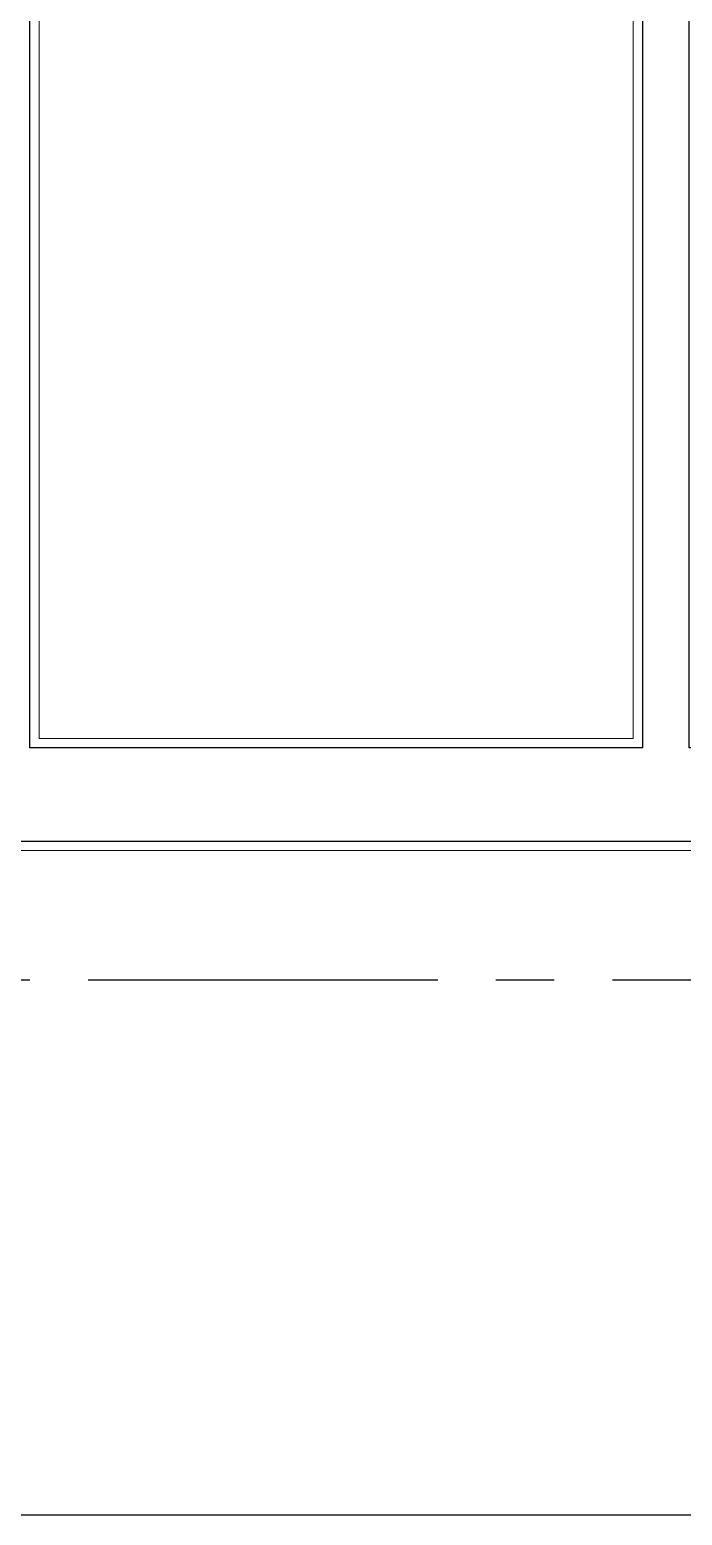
# Model space of a CAD drawing. Header units: inches. Extents: x -12478 to 399182, y -16583 to 525552.
# Drawn here: x 94903 to 96303, y 3 to 3191 of the extents above; entities that cross this region are included whole.
import ezdxf

# ---------------------------------------------------------------- set-up
doc = ezdxf.new("R2010")
doc.units = ezdxf.units.IN
doc.header["$LTSCALE"] = 1000
doc.header["$MEASUREMENT"] = 0
doc.linetypes.add('XREF-V2-GF_COLS$0$XREF-V-COLS-GF$0$CENTER2', pattern=[1.125, 0.75, -0.125, 0.125, -0.125])
doc.layers.add('8', color=8, linetype='Continuous')
doc.layers.add('A-WALL', color=7, linetype='Continuous')
doc.layers.add('A-WALL-TILE', color=8, linetype='Continuous', lineweight=9)

msp = doc.modelspace()

# ---------------------------------------------------------------- linework, layer by layer
at = {"layer": '8', "color": 1}
msp.add_lwpolyline([(91005.6, 14341.8), (109636.3, 14341.8), (109636.3, 2.7), (91005.6, 2.7)], close=True, dxfattribs=at)
at = {"layer": 'A-WALL'}
msp.add_line((96197.8, 1649.5, 0), (94902.7, 1649.5, 0), dxfattribs=at)
at = {"layer": 'A-WALL', "elevation": 0}
for points in [[(98277.7, 5049.5), (98177.7, 5049.5), (98177.7, 4849.9), (96217.8, 4849.9), (96217.8, 1649.5), (94902.7, 1649.5), (94902.7, 3239.5), (93752.7, 3239.5), (93752.7, 6149.5)], [(92762.2, 1151.2), (93060.5, 1449.5), (98377.7, 1449.5), (98377.7, 1649.5), (98277.7, 1649.5), (98277.7, 3649.9), (98177.7, 3649.9), (98177.7, 1649.5), (96317.7, 1649.5), (96317.7, 4749.9), (98177.6, 4749.9), (98177.6, 4549.9), (98277.6, 4549.9), (98277.6, 4549.9), (98277.7, 5049.5), (98277.7, 5049.5)]]:
    msp.add_lwpolyline(points, dxfattribs=at)
at = {"layer": 'A-WALL-TILE', "lineweight": 0, "elevation": 0}
for points in [[(98157.7, 5049.5), (98157.7, 4869.9), (96197.8, 4869.9), (96197.8, 1669.5), (94922.7, 1669.5), (94922.7, 3259.5), (93772.7, 3259.5), (93772.7, 6129.5)], [(92776.3, 1137.1), (93068.7, 1429.5), (98377.7, 1429.5), (98377.7, 1669.5), (98297.7, 1669.5), (98297.7, 3649.9), (98157.7, 3649.9), (98157.7, 1669.5), (96337.7, 1669.5), (96337.7, 4729.9), (98157.6, 4729.9), (98157.7, 4549.9), (98297.7, 4549.9), (98297.7, 5049.5)]]:
    msp.add_lwpolyline(points, dxfattribs=at)
at = {"layer": 'Defpoints', "linetype": 'XREF-V2-GF_COLS$0$XREF-V-COLS-GF$0$CENTER2'}
msp.add_line((91653, 1151.9, 0), (109046.4, 1151.9, 0), dxfattribs=at)

doc.saveas('drawing.dxf')
